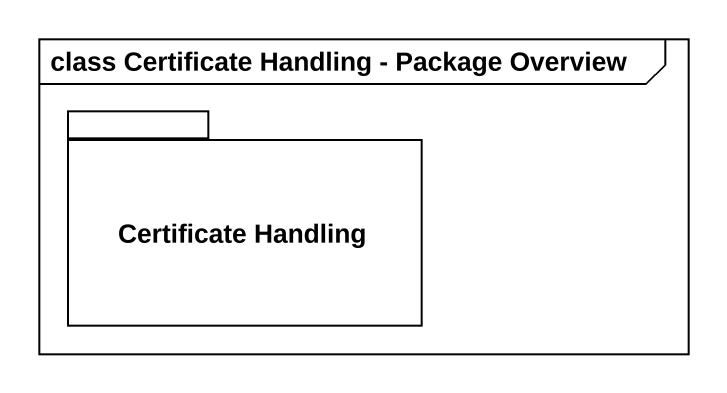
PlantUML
@startuml
mainframe class Certificate Handling - Package Overview
package "Certificate Handling" as Certificate_Handling {
}
@enduml
